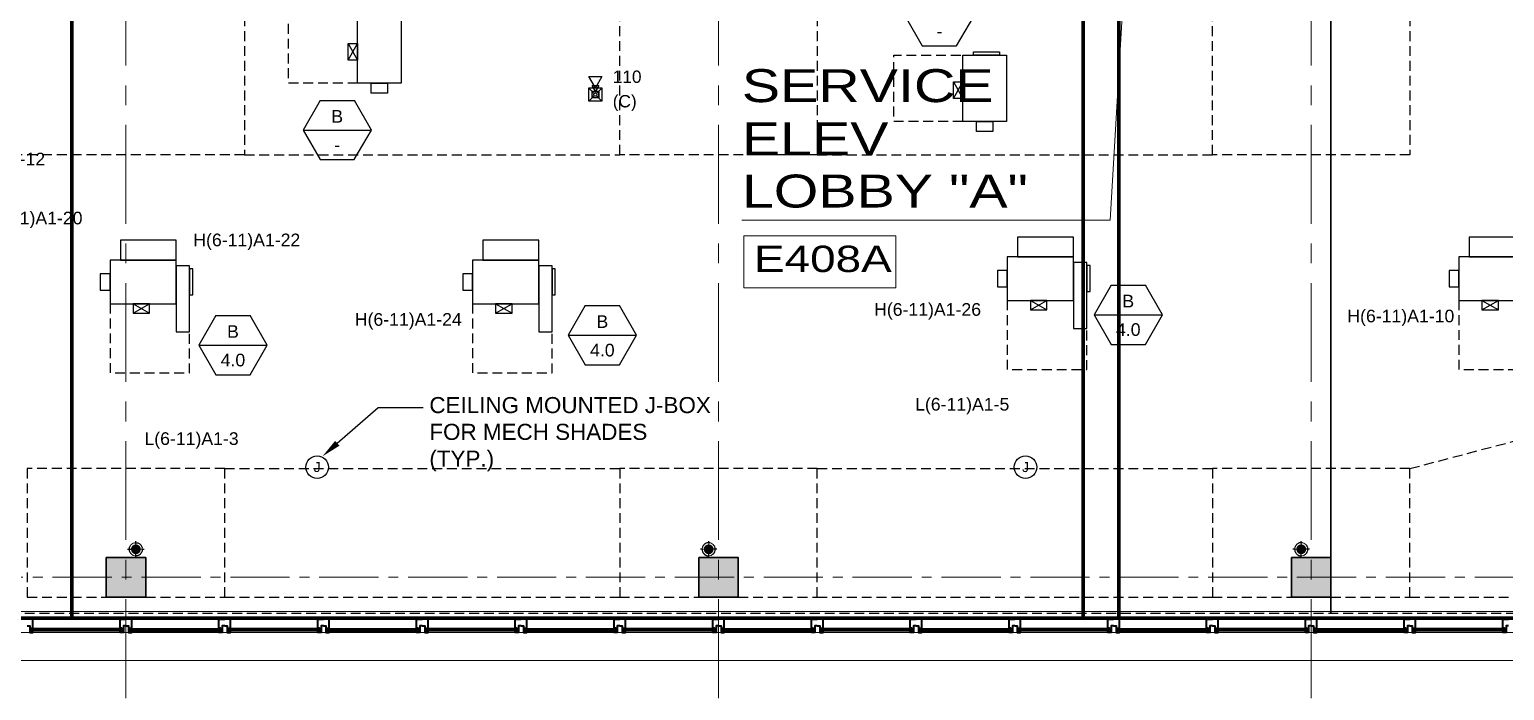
# Model space of a CAD drawing. Header units: inches. Extents: x -26500 to 0, y -3347 to 2257.
# Drawn here: x -24000 to -23104, y -54 to 347 of the extents above; entities that cross this region are included whole.
import ezdxf
from ezdxf import colors
from ezdxf.entities.mleader import LeaderData, LeaderLine
from ezdxf.enums import TextEntityAlignment as Align
from ezdxf.math import Vec2, Vec3

# ---------------------------------------------------------------- set-up
doc = ezdxf.new("R2010")
doc.units = ezdxf.units.IN
doc.header["$LTSCALE"] = 48
doc.header["$MEASUREMENT"] = 0
for name, pattern in [('A104$0$CENTER', [2, 1.25, -0.25, 0.25, -0.25]), ('CENTER2', [1.125, 0.75, -0.125, 0.125, -0.125]), ('HIDDEN2', [0.1875, 0.125, -0.0625]), ('NB - 5th floor_plan$0$HIDDEN2', [0.1875, 0.125, -0.0625])]:
    doc.linetypes.add(name, pattern=pattern)
for name, color, linetype in [('0 @ 48', 7, 'Continuous'), ('0 @ 96', 7, 'Continuous'), ('A104$0$A-ANNO-PATT-1-12', 8, 'Continuous'), ('A104$0$A-AREA-IDEN', 8, 'Continuous'), ('A104$0$A-FLOR-AWNG', 8, 'Continuous'), ('A104$0$A-FLOR-SLAB', 8, 'Continuous'), ('A104$0$A-FLOR-SLEEVE', 8, 'Continuous'), ('A104$0$A-GLAZ', 8, 'Continuous'), ('A104$0$A-GRID-GRD1-12', 8, 'CENTER2'), ('A104$0$A-GRID-GRDP0-15', 8, 'Continuous'), ('A104$0$A-Roof-leader', 8, 'Continuous'), ('A604$0$A-COLS-COL1-12', 8, 'Continuous'), ('A604$0$A-FLOR-SLEEVE', 8, 'Continuous'), ('A604$0$A-SHAD-PAT2', 8, 'Continuous'), ('ANNTEXT', 6, 'Continuous'), ('CLEAR', 1, 'HIDDEN2'), ('E-Anno-Note', 6, 'Continuous'), ('E-FIRE', 234, 'Continuous'), ('E-Powr-Circ', 232, 'Continuous'), ('E-Powr-Devc @ 96', 233, 'Continuous'), ('E-TEXT', 6, 'Continuous'), ('HAEQUIP', 94, 'Continuous'), ('M-HVAC-blck', 6, 'Continuous'), ('M-HVAC-clrn', 1, 'HIDDEN2'), ('M-HVAC-EQPM-FPTD', 94, 'Continuous'), ('M-HVAC-FUTR', 4, 'HIDDEN2'), ('M-HVAC-Supp', 93, 'Continuous'), ('M-HVAC-TEXT', 6, 'Continuous'), ('NB - 5th floor_plan$0$STCCOLS1', 1, 'NB - 5th floor_plan$0$HIDDEN2'), ('NB - 5th floor_plan$0$STDROPS', 1, 'NB - 5th floor_plan$0$HIDDEN2'), ('NB - 5th floor_plan$0$STPJ', 1, 'NB - 5th floor_plan$0$HIDDEN2'), ('NB - 5th floor_plan$0$STSLABEDGE', 1, 'NB - 5th floor_plan$0$HIDDEN2'), ('NB - 5th floor_plan$0$STWETSTACK', 1, 'NB - 5th floor_plan$0$HIDDEN2'), ('XREF', 7, 'Continuous')]:
    doc.layers.add(name, color=color, linetype=linetype)
doc.layers.add('E-Fire-Covr', color=240, linetype='Continuous', lineweight=70, plot=False)
doc.styles.add('A104$0$Arial', font='arial.ttf', dxfattribs={"height": 0.076839})
doc.styles.add('A104$0$style-Arial', font='arial.ttf')
doc.styles.add('M08', font='arial.ttf', dxfattribs={"height": 7.68})
doc.styles.add('MAMEP ANNO', font='arial.ttf', dxfattribs={"height": 0.101562})

# ---------------------------------------------------------------- blocks, each defined once
blk = doc.blocks.new('A104')
at = {"layer": 'A104$0$A-Roof-leader', "lineweight": 13}
h = blk.add_hatch(color=256, dxfattribs=at)
edge = h.paths.add_edge_path()
edge.add_arc((-23935.0236, 31.5949), 3, 0, 360)
h = blk.add_hatch(color=256, dxfattribs=at)
edge = h.paths.add_edge_path()
edge.add_arc((-23587.0236, 31.5949), 3, 0, 360)
h = blk.add_hatch(color=256, dxfattribs=at)
edge = h.paths.add_edge_path()
edge.add_arc((-23227.0236, 31.5949), 3, 0, 360)
at = {"layer": 'A104$0$A-ANNO-PATT-1-12', "lineweight": 30}
for points in [[(-23929.0236, 2.595), (-23929.0236, 26.595), (-23953.0236, 2.595), (-23953.0236, 26.595)], [(-23569.0236, 2.595), (-23569.0236, 26.595), (-23593.0236, 2.595), (-23593.0236, 26.595)], [(-23209.0236, 2.595), (-23209.0236, 26.595), (-23233.0236, 2.595), (-23233.0236, 26.595)]]:
    blk.add_solid(points, dxfattribs=at)
at = {"layer": 'A104$0$A-AREA-IDEN', "lineweight": 13}
blk.add_line((-23566.8602, 231.3349, 0.2066), (-23408.4269, 231.3349, 0.2066), dxfattribs=at)
at = {"layer": 'A104$0$A-AREA-IDEN', "lineweight": 0, "elevation": 0.2066, "flags": 128}
blk.add_lwpolyline([(-23408.4269, 231.3349), (-23343.198, 231.3349), (-23321.6209, 596.0419)], dxfattribs=at)
at = {"layer": 'A104$0$A-AREA-IDEN', "lineweight": 13}
blk.add_3dface([(-23565.6604, 221.8182, 0.2066), (-23473.2224, 221.8182, 0.2066), (-23473.2224, 190.2886, 0.2066), (-23565.6604, 190.2886, 0.2066)], dxfattribs=at)
at = {"layer": 'A104$0$A-FLOR-AWNG', "lineweight": 0}
blk.add_line((-23011.0236, -35.9051), (-24602.516, -35.9051), dxfattribs=at)
at = {"layer": 'A104$0$A-FLOR-SLAB', "lineweight": 0, "flags": 128}
blk.add_lwpolyline([(-23869.2731, 1530.3475), (-21072.7739, 1530.3449), (-21072.7739, -6.1545), (-22489.2736, -6.1545), (-22489.2736, 53.8448), (-22872.7736, 53.8448), (-22872.7736, -6.1545), (-24409.272, -6.1545)], dxfattribs=at)
at = {"layer": 'A104$0$A-FLOR-SLEEVE', "lineweight": 0}
for p, q in [((-23935.0236, 26.5949), (-23935.0236, 36.5949)), ((-23587.0236, 26.5949), (-23587.0236, 36.5949)), ((-23227.0236, 26.5949), (-23227.0236, 36.5949)), ((-23940.0236, 31.5949), (-23930.0236, 31.5949)), ((-23582.0236, 31.5949), (-23592.0236, 31.5949)), ((-23222.0236, 31.5949), (-23232.0236, 31.5949))]:
    blk.add_line(p, q, dxfattribs=at)
at = {"layer": 'A104$0$A-FLOR-SLEEVE', "lineweight": 13}
blk.add_circle((-23935.0236, 31.5949), 4, dxfattribs=at)
at = {"layer": 'A104$0$A-FLOR-SLEEVE', "lineweight": 13, "extrusion": (0, 0, -1)}
for centre in [(23587.0236, 31.5949), (23227.0236, 31.5949)]:
    blk.add_circle(centre, 4, dxfattribs=at)
at = {"layer": 'A104$0$A-GLAZ', "lineweight": 40}
for p, q in [((-23943.7739, -16.6545), (-23998.2739, -16.6545)), ((-23998.2739, -16.6545), (-23998.2739, -17.9045)), ((-23943.7739, -17.9045), (-23998.2739, -17.9045)), ((-23943.7739, -16.6545), (-23943.7739, -17.9045)), ((-23938.2734, -16.6545), (-23938.2734, -17.9045)), ((-23938.2734, -16.6545), (-23883.7734, -16.6545)), ((-23938.2734, -17.9045), (-23883.7734, -17.9045)), ((-23883.7734, -16.6545), (-23883.7734, -17.9045)), ((-23823.7739, -16.6545), (-23878.2739, -16.6545)), ((-23878.2739, -16.6545), (-23878.2739, -17.9045)), ((-23823.7739, -17.9045), (-23878.2739, -17.9045)), ((-23823.7739, -16.6545), (-23823.7739, -17.9045)), ((-23818.2734, -16.6545), (-23818.2734, -17.9045)), ((-23818.2734, -16.6545), (-23763.7734, -16.6545)), ((-23818.2734, -17.9045), (-23763.7734, -17.9045)), ((-23763.7734, -16.6545), (-23763.7734, -17.9045)), ((-23703.7739, -16.6545), (-23758.2739, -16.6545)), ((-23758.2739, -16.6545), (-23758.2739, -17.9045)), ((-23703.7739, -17.9045), (-23758.2739, -17.9045)), ((-23703.7739, -16.6545), (-23703.7739, -17.9045)), ((-23698.2734, -16.6545), (-23698.2734, -17.9045)), ((-23698.2734, -16.6545), (-23643.7734, -16.6545)), ((-23698.2734, -17.9045), (-23643.7734, -17.9045)), ((-23643.7734, -16.6545), (-23643.7734, -17.9045)), ((-23583.7739, -16.6545), (-23638.2739, -16.6545)), ((-23638.2739, -16.6545), (-23638.2739, -17.9045)), ((-23583.7739, -17.9045), (-23638.2739, -17.9045)), ((-23583.7739, -16.6545), (-23583.7739, -17.9045)), ((-23578.2734, -16.6545), (-23578.2734, -17.9045)), ((-23578.2734, -16.6545), (-23523.7734, -16.6545)), ((-23578.2734, -17.9045), (-23523.7734, -17.9045)), ((-23523.7734, -16.6545), (-23523.7734, -17.9045)), ((-23463.7739, -16.6545), (-23518.2739, -16.6545)), ((-23518.2739, -16.6545), (-23518.2739, -17.9045)), ((-23463.7739, -17.9045), (-23518.2739, -17.9045)), ((-23463.7739, -16.6545), (-23463.7739, -17.9045)), ((-23458.2734, -16.6545), (-23458.2734, -17.9045)), ((-23458.2734, -16.6545), (-23403.7734, -16.6545)), ((-23458.2734, -17.9045), (-23403.7734, -17.9045)), ((-23403.7734, -16.6545), (-23403.7734, -17.9045)), ((-23343.7739, -16.6545), (-23398.2739, -16.6545)), ((-23398.2739, -16.6545), (-23398.2739, -17.9045)), ((-23343.7739, -17.9045), (-23398.2739, -17.9045)), ((-23343.7739, -16.6545), (-23343.7739, -17.9045)), ((-23338.2734, -16.6545), (-23338.2734, -17.9045)), ((-23338.2734, -16.6545), (-23283.7734, -16.6545)), ((-23338.2734, -17.9045), (-23283.7734, -17.9045)), ((-23283.7734, -16.6545), (-23283.7734, -17.9045)), ((-23223.7739, -16.6545), (-23278.2739, -16.6545)), ((-23278.2739, -16.6545), (-23278.2739, -17.9045)), ((-23223.7739, -17.9045), (-23278.2739, -17.9045)), ((-23223.7739, -16.6545), (-23223.7739, -17.9045)), ((-23218.2734, -16.6545), (-23218.2734, -17.9045)), ((-23218.2734, -16.6545), (-23163.7734, -16.6545)), ((-23218.2734, -17.9045), (-23163.7734, -17.9045)), ((-23163.7734, -16.6545), (-23163.7734, -17.9045)), ((-23103.7739, -16.6545), (-23158.2739, -16.6545)), ((-23158.2739, -16.6545), (-23158.2739, -17.9045)), ((-23103.7739, -17.9045), (-23158.2739, -17.9045)), ((-23103.7739, -16.6545), (-23103.7739, -17.9045))]:
    blk.add_line(p, q, dxfattribs=at)
at = {"layer": 'A104$0$A-GLAZ', "lineweight": 0}
for p, q in [((-23943.7739, -17.1545), (-23998.2739, -17.1545)), ((-23943.7739, -17.6545), (-23998.2739, -17.6545)), ((-23944.5239, -10.9045), (-23997.5239, -10.9045)), ((-23938.2734, -17.1545), (-23883.7734, -17.1545)), ((-23938.2734, -17.6545), (-23883.7734, -17.6545)), ((-23937.5234, -10.9045), (-23884.5234, -10.9045)), ((-23823.7739, -17.1545), (-23878.2739, -17.1545)), ((-23823.7739, -17.6545), (-23878.2739, -17.6545)), ((-23824.5239, -10.9045), (-23877.5239, -10.9045)), ((-23818.2734, -17.1545), (-23763.7734, -17.1545)), ((-23818.2734, -17.6545), (-23763.7734, -17.6545)), ((-23817.5234, -10.9045), (-23764.5234, -10.9045)), ((-23703.7739, -17.1545), (-23758.2739, -17.1545)), ((-23703.7739, -17.6545), (-23758.2739, -17.6545)), ((-23704.5239, -10.9045), (-23757.5239, -10.9045)), ((-23698.2734, -17.1545), (-23643.7734, -17.1545)), ((-23698.2734, -17.6545), (-23643.7734, -17.6545)), ((-23697.5234, -10.9045), (-23644.5234, -10.9045)), ((-23583.7739, -17.1545), (-23638.2739, -17.1545)), ((-23583.7739, -17.6545), (-23638.2739, -17.6545)), ((-23584.5239, -10.9045), (-23637.5239, -10.9045)), ((-23578.2734, -17.1545), (-23523.7734, -17.1545)), ((-23578.2734, -17.6545), (-23523.7734, -17.6545)), ((-23577.5234, -10.9045), (-23524.5234, -10.9045)), ((-23463.7739, -17.1545), (-23518.2739, -17.1545)), ((-23463.7739, -17.6545), (-23518.2739, -17.6545)), ((-23464.5239, -10.9045), (-23517.5239, -10.9045)), ((-23458.2734, -17.1545), (-23403.7734, -17.1545)), ((-23458.2734, -17.6545), (-23403.7734, -17.6545)), ((-23457.5234, -10.9045), (-23404.5234, -10.9045)), ((-23343.7739, -17.1545), (-23398.2739, -17.1545)), ((-23343.7739, -17.6545), (-23398.2739, -17.6545)), ((-23344.5239, -10.9045), (-23397.5239, -10.9045)), ((-23338.2734, -17.1545), (-23283.7734, -17.1545)), ((-23338.2734, -17.6545), (-23283.7734, -17.6545)), ((-23337.5234, -10.9045), (-23284.5234, -10.9045)), ((-23223.7739, -17.1545), (-23278.2739, -17.1545)), ((-23223.7739, -17.6545), (-23278.2739, -17.6545)), ((-23224.5239, -10.9045), (-23277.5239, -10.9045)), ((-23218.2734, -17.1545), (-23163.7734, -17.1545)), ((-23218.2734, -17.6545), (-23163.7734, -17.6545)), ((-23217.5234, -10.9045), (-23164.5234, -10.9045)), ((-23103.7739, -17.1545), (-23158.2739, -17.1545)), ((-23103.7739, -17.6545), (-23158.2739, -17.6545)), ((-23104.5239, -10.9045), (-23157.5239, -10.9045)), ((-24422.0237, -18.9045), (-23010.0236, -18.9045))]:
    blk.add_line(p, q, dxfattribs=at)
at = {"layer": 'A104$0$A-GLAZ', "lineweight": 40, "flags": 128}
for points in [[(-24001.0236, -14.9045), (-23999.5239, -14.9045), (-23999.5239, -18.9045), (-23997.5239, -18.9045), (-23997.5239, -18.1545), (-23998.5239, -18.1545), (-23998.5239, -16.4045), (-23997.5239, -16.4045), (-23997.5239, -10.9045), (-24001.0236, -10.9045)], [(-23941.0236, -14.9045), (-23942.5239, -14.9045), (-23942.5239, -18.9045), (-23944.5239, -18.9045), (-23944.5239, -18.1545), (-23943.5239, -18.1545), (-23943.5239, -16.4045), (-23944.5239, -16.4045), (-23944.5239, -10.9045), (-23941.0236, -10.9045)], [(-23941.0236, -14.9045), (-23939.5234, -14.9045), (-23939.5234, -18.9045), (-23937.5234, -18.9045), (-23937.5234, -18.1545), (-23938.5234, -18.1545), (-23938.5234, -16.4045), (-23937.5234, -16.4045), (-23937.5234, -10.9045), (-23941.0236, -10.9045)], [(-23881.0236, -14.9045), (-23882.5234, -14.9045), (-23882.5234, -18.9045), (-23884.5234, -18.9045), (-23884.5234, -18.1545), (-23883.5234, -18.1545), (-23883.5234, -16.4045), (-23884.5234, -16.4045), (-23884.5234, -10.9045), (-23881.0236, -10.9045)], [(-23881.0236, -14.9045), (-23879.5239, -14.9045), (-23879.5239, -18.9045), (-23877.5239, -18.9045), (-23877.5239, -18.1545), (-23878.5239, -18.1545), (-23878.5239, -16.4045), (-23877.5239, -16.4045), (-23877.5239, -10.9045), (-23881.0236, -10.9045)], [(-23821.0236, -14.9045), (-23822.5239, -14.9045), (-23822.5239, -18.9045), (-23824.5239, -18.9045), (-23824.5239, -18.1545), (-23823.5239, -18.1545), (-23823.5239, -16.4045), (-23824.5239, -16.4045), (-23824.5239, -10.9045), (-23821.0236, -10.9045)], [(-23821.0236, -14.9045), (-23819.5234, -14.9045), (-23819.5234, -18.9045), (-23817.5234, -18.9045), (-23817.5234, -18.1545), (-23818.5234, -18.1545), (-23818.5234, -16.4045), (-23817.5234, -16.4045), (-23817.5234, -10.9045), (-23821.0236, -10.9045)], [(-23761.0236, -14.9045), (-23762.5234, -14.9045), (-23762.5234, -18.9045), (-23764.5234, -18.9045), (-23764.5234, -18.1545), (-23763.5234, -18.1545), (-23763.5234, -16.4045), (-23764.5234, -16.4045), (-23764.5234, -10.9045), (-23761.0236, -10.9045)], [(-23761.0236, -14.9045), (-23759.5239, -14.9045), (-23759.5239, -18.9045), (-23757.5239, -18.9045), (-23757.5239, -18.1545), (-23758.5239, -18.1545), (-23758.5239, -16.4045), (-23757.5239, -16.4045), (-23757.5239, -10.9045), (-23761.0236, -10.9045)], [(-23701.0236, -14.9045), (-23702.5239, -14.9045), (-23702.5239, -18.9045), (-23704.5239, -18.9045), (-23704.5239, -18.1545), (-23703.5239, -18.1545), (-23703.5239, -16.4045), (-23704.5239, -16.4045), (-23704.5239, -10.9045), (-23701.0236, -10.9045)], [(-23701.0236, -14.9045), (-23699.5234, -14.9045), (-23699.5234, -18.9045), (-23697.5234, -18.9045), (-23697.5234, -18.1545), (-23698.5234, -18.1545), (-23698.5234, -16.4045), (-23697.5234, -16.4045), (-23697.5234, -10.9045), (-23701.0236, -10.9045)], [(-23641.0236, -14.9045), (-23642.5234, -14.9045), (-23642.5234, -18.9045), (-23644.5234, -18.9045), (-23644.5234, -18.1545), (-23643.5234, -18.1545), (-23643.5234, -16.4045), (-23644.5234, -16.4045), (-23644.5234, -10.9045), (-23641.0236, -10.9045)], [(-23641.0236, -14.9045), (-23639.5239, -14.9045), (-23639.5239, -18.9045), (-23637.5239, -18.9045), (-23637.5239, -18.1545), (-23638.5239, -18.1545), (-23638.5239, -16.4045), (-23637.5239, -16.4045), (-23637.5239, -10.9045), (-23641.0236, -10.9045)], [(-23581.0236, -14.9045), (-23582.5239, -14.9045), (-23582.5239, -18.9045), (-23584.5239, -18.9045), (-23584.5239, -18.1545), (-23583.5239, -18.1545), (-23583.5239, -16.4045), (-23584.5239, -16.4045), (-23584.5239, -10.9045), (-23581.0236, -10.9045)], [(-23581.0236, -14.9045), (-23579.5234, -14.9045), (-23579.5234, -18.9045), (-23577.5234, -18.9045), (-23577.5234, -18.1545), (-23578.5234, -18.1545), (-23578.5234, -16.4045), (-23577.5234, -16.4045), (-23577.5234, -10.9045), (-23581.0236, -10.9045)], [(-23521.0236, -14.9045), (-23522.5234, -14.9045), (-23522.5234, -18.9045), (-23524.5234, -18.9045), (-23524.5234, -18.1545), (-23523.5234, -18.1545), (-23523.5234, -16.4045), (-23524.5234, -16.4045), (-23524.5234, -10.9045), (-23521.0236, -10.9045)], [(-23521.0236, -14.9045), (-23519.5239, -14.9045), (-23519.5239, -18.9045), (-23517.5239, -18.9045), (-23517.5239, -18.1545), (-23518.5239, -18.1545), (-23518.5239, -16.4045), (-23517.5239, -16.4045), (-23517.5239, -10.9045), (-23521.0236, -10.9045)], [(-23461.0236, -14.9045), (-23462.5239, -14.9045), (-23462.5239, -18.9045), (-23464.5239, -18.9045), (-23464.5239, -18.1545), (-23463.5239, -18.1545), (-23463.5239, -16.4045), (-23464.5239, -16.4045), (-23464.5239, -10.9045), (-23461.0236, -10.9045)], [(-23461.0236, -14.9045), (-23459.5234, -14.9045), (-23459.5234, -18.9045), (-23457.5234, -18.9045), (-23457.5234, -18.1545), (-23458.5234, -18.1545), (-23458.5234, -16.4045), (-23457.5234, -16.4045), (-23457.5234, -10.9045), (-23461.0236, -10.9045)], [(-23401.0236, -14.9045), (-23402.5234, -14.9045), (-23402.5234, -18.9045), (-23404.5234, -18.9045), (-23404.5234, -18.1545), (-23403.5234, -18.1545), (-23403.5234, -16.4045), (-23404.5234, -16.4045), (-23404.5234, -10.9045), (-23401.0236, -10.9045)], [(-23401.0236, -14.9045), (-23399.5239, -14.9045), (-23399.5239, -18.9045), (-23397.5239, -18.9045), (-23397.5239, -18.1545), (-23398.5239, -18.1545), (-23398.5239, -16.4045), (-23397.5239, -16.4045), (-23397.5239, -10.9045), (-23401.0236, -10.9045)], [(-23341.0236, -14.9045), (-23342.5239, -14.9045), (-23342.5239, -18.9045), (-23344.5239, -18.9045), (-23344.5239, -18.1545), (-23343.5239, -18.1545), (-23343.5239, -16.4045), (-23344.5239, -16.4045), (-23344.5239, -10.9045), (-23341.0236, -10.9045)], [(-23341.0236, -14.9045), (-23339.5234, -14.9045), (-23339.5234, -18.9045), (-23337.5234, -18.9045), (-23337.5234, -18.1545), (-23338.5234, -18.1545), (-23338.5234, -16.4045), (-23337.5234, -16.4045), (-23337.5234, -10.9045), (-23341.0236, -10.9045)], [(-23281.0236, -14.9045), (-23282.5234, -14.9045), (-23282.5234, -18.9045), (-23284.5234, -18.9045), (-23284.5234, -18.1545), (-23283.5234, -18.1545), (-23283.5234, -16.4045), (-23284.5234, -16.4045), (-23284.5234, -10.9045), (-23281.0236, -10.9045)], [(-23281.0236, -14.9045), (-23279.5239, -14.9045), (-23279.5239, -18.9045), (-23277.5239, -18.9045), (-23277.5239, -18.1545), (-23278.5239, -18.1545), (-23278.5239, -16.4045), (-23277.5239, -16.4045), (-23277.5239, -10.9045), (-23281.0236, -10.9045)], [(-23221.0236, -14.9045), (-23222.5239, -14.9045), (-23222.5239, -18.9045), (-23224.5239, -18.9045), (-23224.5239, -18.1545), (-23223.5239, -18.1545), (-23223.5239, -16.4045), (-23224.5239, -16.4045), (-23224.5239, -10.9045), (-23221.0236, -10.9045)], [(-23221.0236, -14.9045), (-23219.5234, -14.9045), (-23219.5234, -18.9045), (-23217.5234, -18.9045), (-23217.5234, -18.1545), (-23218.5234, -18.1545), (-23218.5234, -16.4045), (-23217.5234, -16.4045), (-23217.5234, -10.9045), (-23221.0236, -10.9045)], [(-23161.0236, -14.9045), (-23162.5234, -14.9045), (-23162.5234, -18.9045), (-23164.5234, -18.9045), (-23164.5234, -18.1545), (-23163.5234, -18.1545), (-23163.5234, -16.4045), (-23164.5234, -16.4045), (-23164.5234, -10.9045), (-23161.0236, -10.9045)], [(-23161.0236, -14.9045), (-23159.5239, -14.9045), (-23159.5239, -18.9045), (-23157.5239, -18.9045), (-23157.5239, -18.1545), (-23158.5239, -18.1545), (-23158.5239, -16.4045), (-23157.5239, -16.4045), (-23157.5239, -10.9045), (-23161.0236, -10.9045)], [(-23101.0236, -14.9045), (-23102.5239, -14.9045), (-23102.5239, -18.9045), (-23104.5239, -18.9045), (-23104.5239, -18.1545), (-23103.5239, -18.1545), (-23103.5239, -16.4045), (-23104.5239, -16.4045), (-23104.5239, -10.9045), (-23101.0236, -10.9045)]]:
    blk.add_lwpolyline(points, dxfattribs=at)
at = {"layer": 'A104$0$A-GRID-GRD1-12', "lineweight": 0}
blk.add_line((-24363.5994, 14.5949), (-20442.3539, 14.5949), dxfattribs=at)
at = {"layer": 'A104$0$A-GRID-GRDP0-15', "linetype": 'A104$0$CENTER', "lineweight": 0}
for p, q in [((-23941.0236, 2113.2362), (-23941.0236, -676.9049)), ((-23581.0236, 2113.2362), (-23581.0236, -676.9052)), ((-23221.0236, 2113.2362), (-23221.0236, -676.9055))]:
    blk.add_line(p, q, dxfattribs=at)
at = {"layer": 'A104$0$A-AREA-IDEN', "lineweight": 13, "style": 'A104$0$style-Arial', "width": 1.246875}
blk.add_text('E408A', height=16, dxfattribs=at).set_placement((-23559.4763, 199.9313, 0.2066))
at = {"layer": 'A104$0$A-AREA-IDEN', "lineweight": 13, "char_height": 19.999996, "attachment_point": 7, "line_spacing_factor": 0.6, "style": 'A104$0$Arial'}
for s, insert in [('\\H1x;\\W1.24688;SERVICE', (-23566.8612, 302.8139, 0.2066)), ('\\H1x;\\W1.24688;ELEV', (-23566.8612, 270.8139, 0.2066)), ('\\H1x;\\W1.24688;LOBBY "A"', (-23566.8612, 238.8139, 0.2066))]:
    blk.add_mtext(s, dxfattribs=dict(at, insert=insert))
blk = doc.blocks.new('NB - 5th floor_plan')
at = {"layer": 'NB - 5th floor_plan$0$STCCOLS1', "color": 1, "linetype": 'NB - 5th floor_plan$0$HIDDEN2'}
for points in [[(-23953.0236, 26.595), (-23929.0236, 26.595), (-23929.0236, 2.595), (-23953.0236, 2.595)], [(-23593.0236, 26.595), (-23569.0236, 26.595), (-23569.0236, 2.595), (-23593.0236, 2.595)], [(-23233.0236, 26.595), (-23209.0236, 26.595), (-23209.0236, 2.595), (-23233.0236, 2.595)]]:
    blk.add_lwpolyline(points, close=True, dxfattribs=at)
at = {"layer": 'NB - 5th floor_plan$0$STDROPS', "color": 1, "linetype": 'NB - 5th floor_plan$0$HIDDEN2'}
for p, q in [((-23869.0236, 271.1574), (-23641.0236, 271.1573)), ((-23521.0236, 271.1574), (-23281.0236, 271.1574)), ((-23161.0236, 80.595), (-22949.0236, 136.5948)), ((-23881.0236, 80.5949), (-23641.0236, 80.5949)), ((-23521.0236, 80.5949), (-23281.0236, 80.5949)), ((-23881.0236, 2.595), (-23641.0236, 2.595)), ((-23521.0236, 2.595), (-23281.0236, 2.595)), ((-23161.0236, 2.595), (-22949.0236, 2.595))]:
    blk.add_line(p, q, dxfattribs=at)
for points in [[(-24013.0236, 463.1574), (-23869.0236, 463.1574), (-23869.0236, 271.1574), (-24013.0236, 271.1574)], [(-23641.0236, 463.1574), (-23521.0236, 463.1574), (-23521.0236, 271.1574), (-23641.0236, 271.1574)], [(-24001.0236, 2.595), (-23881.0236, 2.595), (-23881.0236, 80.5949), (-24001.0236, 80.5949)], [(-23641.0236, 2.595), (-23521.0236, 2.595), (-23521.0236, 80.5949), (-23641.0236, 80.5949)], [(-23281.0236, 2.595), (-23161.0236, 2.595), (-23161.0236, 80.5949), (-23281.0236, 80.5949)]]:
    blk.add_lwpolyline(points, close=True, dxfattribs=at)
blk.add_lwpolyline([(-23212.2736, 463.1573), (-23161.0236, 463.1573), (-23161.0236, 271.1574), (-23281.0236, 271.1574), (-23281.0236, 463.1573), (-23232.2736, 463.1573)], dxfattribs=at)
at = {"layer": 'NB - 5th floor_plan$0$STPJ', "color": 1, "linetype": 'NB - 5th floor_plan$0$HIDDEN2', "const_width": 1}
blk.add_lwpolyline([(-23209.0236, 1531.5971), (-23209.0236, -7.4045)], dxfattribs=at)
at = {"layer": 'NB - 5th floor_plan$0$STSLABEDGE', "color": 1, "linetype": 'NB - 5th floor_plan$0$HIDDEN2', "elevation": 0}
blk.add_lwpolyline([(-24410.5216, 169.3061), (-24584.3081, 246.2546), (-24082.6837, 1379.1629), (-23921.1515, 1307.6403), (-23870.5233, 1357.7144), (-23870.5233, 1531.5979), (-21297.5245, 1531.5947), (-21279.6923, 1531.5951), (-21071.5239, 1531.5949), (-21071.5239, -7.4045), (-21293.4359, -7.4045), (-21298.4429, -7.4045), (-22490.5236, -7.4045), (-22490.5236, 52.5948), (-22871.5236, 52.5948), (-22871.5236, -7.4045), (-24410.5239, -7.4045), (-24410.5216, 169.3061)], dxfattribs=at)
at = {"layer": 'NB - 5th floor_plan$0$STWETSTACK', "color": 1, "linetype": 'NB - 5th floor_plan$0$HIDDEN2'}
for p, q in [((-23935.0223, 26.5943, -0.0063), (-23935.0223, 36.5943, -0.0063)), ((-23940.0223, 31.5943, -0.0063), (-23930.0223, 31.5943, -0.0063))]:
    blk.add_line(p, q, dxfattribs=at)
at = {"layer": 'NB - 5th floor_plan$0$STWETSTACK', "color": 1, "linetype": 'NB - 5th floor_plan$0$HIDDEN2', "extrusion": (0, 0, -1)}
for p, q in [((-23587.0223, 26.5943, -0.0063), (-23587.0223, 36.5943, -0.0063)), ((-23227.0223, 26.5943, -0.0063), (-23227.0223, 36.5943, -0.0063)), ((-23582.0223, 31.5943, -0.0063), (-23592.0223, 31.5943, -0.0063)), ((-23222.0223, 31.5943, -0.0063), (-23232.0223, 31.5943, -0.0063))]:
    blk.add_line(p, q, dxfattribs=at)
at = {"layer": 'NB - 5th floor_plan$0$STWETSTACK', "color": 1, "linetype": 'NB - 5th floor_plan$0$HIDDEN2'}
blk.add_circle((-23935.0223, 31.5943, -0.0063), 4, dxfattribs=at)
at = {"layer": 'NB - 5th floor_plan$0$STWETSTACK', "color": 1, "linetype": 'NB - 5th floor_plan$0$HIDDEN2', "extrusion": (0, 0, -1)}
for centre in [(23587.0223, 31.5943, 0.0063), (23227.0223, 31.5943, 0.0063)]:
    blk.add_circle(centre, 4, dxfattribs=at)
blk = doc.blocks.new('A604')
at = {"layer": 'A604$0$A-COLS-COL1-12', "lineweight": 30}
for points in [[(-23953.02, 26.59), (-23929.02, 26.59), (-23929.02, 2.59), (-23953.02, 2.59)], [(-23593.02, 26.59), (-23569.02, 26.59), (-23569.02, 2.59), (-23593.02, 2.59)], [(-23233.02, 26.59), (-23209.02, 26.59), (-23209.02, 2.59), (-23233.02, 2.59)]]:
    blk.add_3dface(points, dxfattribs=at)
at = {"layer": 'A604$0$A-FLOR-SLEEVE', "lineweight": 0}
for p, q in [((-23935.02, 26.59), (-23935.02, 36.59)), ((-23587.02, 26.59), (-23587.02, 36.59)), ((-23227.02, 26.59), (-23227.02, 36.59)), ((-23940.02, 31.59), (-23930.02, 31.59)), ((-23582.02, 31.59), (-23592.02, 31.59)), ((-23222.02, 31.59), (-23232.02, 31.59))]:
    blk.add_line(p, q, dxfattribs=at)
at = {"layer": 'A604$0$A-FLOR-SLEEVE', "lineweight": 13}
blk.add_circle((-23935.02, 31.59), 4, dxfattribs=at)
at = {"layer": 'A604$0$A-FLOR-SLEEVE', "lineweight": 13, "extrusion": (0, 0, -1)}
for centre in [(23587.02, 31.59), (23227.02, 31.59)]:
    blk.add_circle(centre, 4, dxfattribs=at)
at = {"layer": 'A604$0$A-SHAD-PAT2', "lineweight": 13, "flags": 128}
blk.add_lwpolyline([(-23882.03, 1543.1), (-21061.02, 1542.09), (-21060.02, -18.91), (-22502.03, -18.91), (-22501.02, 42.09), (-22861.02, 42.09), (-22860.02, -18.91), (-24422.02, -18.91), (-24422.02, 161.83), (-24599.48, 240.39), (-24088.55, 1394.34), (-23923.44, 1320.14), (-23881.02, 1362.09), (-23882.03, 1543.1)], close=True, dxfattribs=at)
blk = doc.blocks.new('FPTD INT')
at = {"layer": 'CLEAR', "flags": 128}
blk.add_lwpolyline([(-26603.13, -1659.44), (-26603.13, -1701.44), (-26562.88, -1701.44), (-26562.88, -1659.44)], dxfattribs=at)
at = {"layer": 'E-Powr-Circ'}
for p, q in [((-26589.13, -1665.19), (-26579.13, -1659.44)), ((-26579.13, -1665.19), (-26589.13, -1659.44))]:
    blk.add_line(p, q, dxfattribs=at)
at = {"layer": 'HAEQUIP'}
for p, q in [((-26562.88, -1632.94), (-26603.13, -1632.94)), ((-26603.13, -1632.94), (-26603.13, -1659.44)), ((-26562.88, -1659.44), (-26562.88, -1632.94)), ((-26603.13, -1659.44), (-26562.88, -1659.44))]:
    blk.add_line(p, q, dxfattribs=at)
for points in [[(-26560.88, -1653.01), (-26560.88, -1637.26), (-26562.88, -1637.26), (-26562.88, -1653.01)], [(-26603.13, -1651.19), (-26603.13, -1641.19), (-26609.13, -1641.19), (-26609.13, -1651.19)], [(-26579.13, -1659.44), (-26589.13, -1659.44), (-26589.13, -1665.19), (-26579.13, -1665.19)]]:
    blk.add_lwpolyline(points, close=True, dxfattribs=at)
blk = doc.blocks.new('FA-StrobeSymbol-Anno')
at = {"color": 0, "linetype": 'ByBlock'}
for p, q in [((-0.044, 0.044), (-0.074, 0.074)), ((0.044, 0.044), (0.074, 0.074)), ((-0.044, -0.044), (-0.074, -0.074)), ((0.044, -0.044), (0.074, -0.074))]:
    blk.add_line(p, q, dxfattribs=at)
blk.add_circle((0, 0), 0.0403, dxfattribs=at)
blk = doc.blocks.new('*U770')
at = {"layer": '0 @ 48', "color": 0, "linetype": 'ByBlock', "xscale": 24, "yscale": 24, "zscale": 24}
blk.add_blockref('FA-StrobeSymbol-Anno', (0, 4), dxfattribs=at)
at = {"layer": '0 @ 96', "color": 0, "linetype": 'ByBlock', "xscale": 48, "yscale": 48, "zscale": 48}
blk.add_blockref('FA-StrobeSymbol-Anno', (0, 4), dxfattribs=at)
blk = doc.blocks.new('FA-Speaker-Anno')
at = {"color": 0, "linetype": 'ByBlock'}
for p, q in [((0.0833, 0), (0.1562, 0.0417)), ((0.1562, -0.0417), (0.0833, 0)), ((0.1562, 0.0417), (0.1562, -0.0417))]:
    blk.add_line(p, q, dxfattribs=at)
blk.add_lwpolyline([(0, 0.0417), (0.0833, 0.0417), (0.0833, -0.0417), (0, -0.0417)], close=True, dxfattribs=at)
blk = doc.blocks.new('*U771')
at = {"layer": '0 @ 48', "color": 0, "linetype": 'ByBlock', "xscale": 48, "yscale": 48, "zscale": 48, "rotation": 90}
blk.add_blockref('FA-Speaker-Anno', (0, 2), dxfattribs=at)
at = {"layer": '0 @ 96', "color": 0, "linetype": 'ByBlock', "xscale": 96, "yscale": 96, "zscale": 96, "rotation": 90}
blk.add_blockref('FA-Speaker-Anno', (0, 0), dxfattribs=at)
blk = doc.blocks.new('*U149')
at = {"layer": 'E-Fire-Covr'}
blk.add_lwpolyline([(10.15, 322), (318, 322), (318, -314), (-318, -314), (-318, 322), (-9.51, 322)], dxfattribs=at)
for name in ['*U771', '*U770']:
    blk.add_blockref(name, (0, 0))
at = {"color": 6, "style": 'MAMEP ANNO'}
for s, p in [('110', (10.55, 11.08)), ('(C)', (10.55, -3.78))]:
    blk.add_text(s, height=7.5, dxfattribs=at).set_placement(p)
at = {"layer": 'E-Fire-Covr', "style": 'MAMEP ANNO'}
blk.add_text('110', height=7.5, dxfattribs=at).set_placement((0, 322), align=Align.MIDDLE_CENTER)
blk = doc.blocks.new('Symbol-Thermostat-Anno')
at = {"color": 0, "linetype": 'ByBlock'}
blk.add_circle((0, 0), 0.0711, dxfattribs=at)
at = {"color": 0, "linetype": 'ByBlock', "style": 'MAMEP ANNO'}
blk.add_attdef('T', text='', height=0.0625, dxfattribs=at).set_placement((0, 0), align=Align.MIDDLE)
blk = doc.blocks.new('A$C73FD2CE6')
at = {"layer": 'M-HVAC-blck'}
for p, q in [((10.41, 36), (0, 18.01)), ((10.41, 36), (31.18, 36)), ((41.57, 17.97), (31.18, 36)), ((0, 18.01), (10.37, 0)), ((0.01, 17.99), (41.56, 17.99)), ((31.17, 0), (41.57, 17.97)), ((10.37, 0), (31.17, 0))]:
    blk.add_line(p, q, dxfattribs=at)
at = {"layer": 'M-HVAC-TEXT', "style": 'M08'}
for tag, p in [('2', (20.78, 26.3)), ('1', (20.78, 8.99))]:
    blk.add_attdef(tag, text='', height=7.68, dxfattribs=at).set_placement(p, align=Align.MIDDLE)
blk = doc.blocks.new('A$C4BF10DA9')
at = {"layer": 'E-Powr-Circ'}
for p, q in [((20, 42), (30, 36.25)), ((20, 36.25), (30, 42))]:
    blk.add_line(p, q, dxfattribs=at)
at = {"layer": 'M-HVAC-clrn', "flags": 128}
blk.add_lwpolyline([(6, 42), (6, 0), (54.25, 0), (54.25, 25)], dxfattribs=at)
at = {"layer": 'M-HVAC-EQPM-FPTD'}
for p, q in [((6, 68.5), (6, 42)), ((46.25, 68.5), (6, 68.5)), ((46.25, 42), (46.25, 68.5)), ((6, 42), (46.25, 42))]:
    blk.add_line(p, q, dxfattribs=at)
for points in [[(12.25, 68.5), (46.25, 68.5), (46.25, 80.5), (12.25, 80.5)], [(46.25, 25), (54.25, 25), (54.25, 65), (46.25, 65)], [(6, 50.25), (6, 60.25), (0, 60.25), (0, 50.25)], [(30, 42), (20, 42), (20, 36.25), (30, 36.25)]]:
    blk.add_lwpolyline(points, close=True, dxfattribs=at)
at = {"layer": 'M-HVAC-Supp'}
blk.add_lwpolyline([(56.25, 47.5), (56.25, 63.25), (54.25, 63.25), (54.25, 47.5)], close=True, dxfattribs=at)

msp = doc.modelspace()

# ---------------------------------------------------------------- linework, layer by layer
at = {"layer": 'E-Powr-Circ'}
for p, q in [((-23936.7, 180.68), (-23926.7, 174.93)), ((-23936.7, 174.93), (-23926.7, 180.68))]:
    msp.add_line(p, q, dxfattribs=at)
at = {"layer": 'M-HVAC-clrn', "flags": 128}
msp.add_lwpolyline([(-23950.7, 180.68), (-23950.7, 138.68), (-23902.45, 138.68), (-23902.45, 163.68)], dxfattribs=at)
at = {"layer": 'M-HVAC-EQPM-FPTD'}
for p, q in [((-23950.7, 207.18), (-23950.7, 180.68)), ((-23910.45, 207.18), (-23950.7, 207.18)), ((-23910.45, 180.68), (-23910.45, 207.18)), ((-23950.7, 180.68), (-23910.45, 180.68))]:
    msp.add_line(p, q, dxfattribs=at)
for points in [[(-23944.45, 207.18), (-23910.45, 207.18), (-23910.45, 219.18), (-23944.45, 219.18)], [(-23950.7, 188.93), (-23950.7, 198.93), (-23956.7, 198.93), (-23956.7, 188.93)], [(-23910.45, 163.68), (-23902.45, 163.68), (-23902.45, 203.68), (-23910.45, 203.68)], [(-23926.7, 180.68), (-23936.7, 180.68), (-23936.7, 174.93), (-23926.7, 174.93)]]:
    msp.add_lwpolyline(points, close=True, dxfattribs=at)
at = {"layer": 'M-HVAC-Supp'}
msp.add_lwpolyline([(-23900.45, 186.18), (-23900.45, 201.93), (-23902.45, 201.93), (-23902.45, 186.18)], close=True, dxfattribs=at)

# ---------------------------------------------------------------- block references
at = {"layer": 'E-FIRE'}
for p in [(-24291.84, 303.69), (-23655.84, 303.69), (-23041.43, 303.69)]:
    msp.add_blockref('*U149', p, dxfattribs=at)
at = {"layer": 'E-Powr-Devc @ 96', "xscale": 96, "yscale": 96, "zscale": 96}
for p in [(-23824.9, 81.45), (-23394.5, 81.45)]:
    msp.add_blockref('Symbol-Thermostat-Anno', p, dxfattribs=at).add_auto_attribs({'T': 'J'})
at = {"layer": 'M-HVAC-blck'}
for p, values in [((-23467.59, 337.19), {'2': 'B', '1': '-'}), ((-23833.47, 268.16), {'2': 'B', '1': '-'}), ((-23352.88, 156.01), {'2': 'B', '1': '4.0'}), ((-23672.4, 143.55), {'2': 'B', '1': '4.0'}), ((-23896.82, 137.52), {'2': 'B', '1': '4.0'})]:
    msp.add_blockref('A$C73FD2CE6', p, dxfattribs=at).add_auto_attribs(values)
at = {"layer": 'M-HVAC-EQPM-FPTD', "xscale": -1, "rotation": 270}
for p in [(-22140.88, 26917.75), (-22140.88, 26917.75), (-21773.17, 26894.48), (-21773.17, 26894.48)]:
    msp.add_blockref('FPTD INT', p, dxfattribs=at)
at = {"layer": 'M-HVAC-FUTR'}
for p in [(-23736.44, 138.68), (-23411.58, 140.7), (-23137.22, 140.7)]:
    msp.add_blockref('A$C4BF10DA9', p, dxfattribs=at)
at = {"layer": 'XREF'}
for name in ['A104', 'NB - 5th floor_plan', 'A604']:
    msp.add_blockref(name, (0, 0), dxfattribs=at)

# ---------------------------------------------------------------- texts
at = {"layer": 'ANNTEXT', "char_height": 7.68, "attachment_point": 1, "style": 'M08'}
for s, width, insert in [('PROVIDE TEMPORARY FIRE ALARM EQUIPMENT FOR UNOCCUPIED AREAS AS REQUIRED BY THE LOCAL AHJ.', 252.1796, (-24207.18, 373.58)), ('H(6-11)A1-12', 59.1811, (-24055.13, 272.4)), ('H(6-11)A1-20', 59.1811, (-24032.42, 236.56)), ('H(6-11)A1-22', 59.1811, (-23900.13, 223.27)), ('H(6-11)A1-26', 59.1811, (-23486.53, 181.05)), ('H(6-11)A1-24', 59.1811, (-23802.01, 174.99)), ('H(6-11)A1-10', 59.1811, (-23199.01, 177.07))]:
    msp.add_mtext_dynamic_manual_height_columns(s, width=width, gutter_width=1, heights=[0], dxfattribs=dict(at, insert=insert))
at = {"layer": 'E-TEXT', "char_height": 7.68, "attachment_point": 1, "style": 'M08'}
for s, insert in [('L(6-11)A1-5', (-23461.6, 123.5)), ('L(6-11)A1-3', (-23929.82, 102.63))]:
    msp.add_mtext_dynamic_manual_height_columns(s, width=61.7437, gutter_width=1, heights=[0], dxfattribs=dict(at, insert=insert))

# ---------------------------------------------------------------- leaders
at = {"layer": 'E-Anno-Note'}
ml = msp.add_multileader_mtext('Standard', dxfattribs=at)
ml.set_content('CEILING MOUNTED J-BOX\\PFOR MECH SHADES\\P(TYP.)', color=256, style='MAMEP ANNO')
ml.set_leader_properties(color=256, linetype='Continuous')
ml.build(insert=Vec2(0, 0))
ml.multileader.update_dxf_attribs({"has_dogleg": 0, "text_right_attachment_type": 3, "dogleg_length": 3.84, "arrow_head_size": 12, "scale": 96})
ctx = ml.context
ctx.base_point, ctx.scale, ctx.char_height, ctx.arrow_head_size, ctx.landing_gap_size, ctx.plane_origin = Vec3(-23760.47, 117.71), 96, 9.75, 12, 3.75, Vec3(-23841.66, 68.86)
ctx.right_attachment = 3
notes = []
notes.append((ctx, [(0, (1, 1, 0), (-24129.47, 117.71), (1, 0), 369, [(0, [(-23821.66, 88.03), (-23787.9, 117.71)], 0, [])])]))
ctx.mtext.insert, ctx.mtext.flow_direction = Vec3(-23756.72, 124.02), 5
for ctx, leaders in notes:
    for number, flags, end, landing, length, lines in leaders:
        leader = LeaderData()
        leader.index, (leader.has_last_leader_line, leader.has_dogleg_vector, leader.attachment_direction) = number, flags
        leader.last_leader_point, leader.dogleg_vector, leader.dogleg_length = Vec3(end), Vec3(landing), length
        for number, points, colour, breaks in lines:
            line = LeaderLine()
            line.index, line.vertices, line.color, line.breaks = number, Vec3.list(points), colors.encode_raw_color(colour), breaks
            leader.lines.append(line)
        ctx.leaders.append(leader)

doc.saveas('drawing.dxf')
